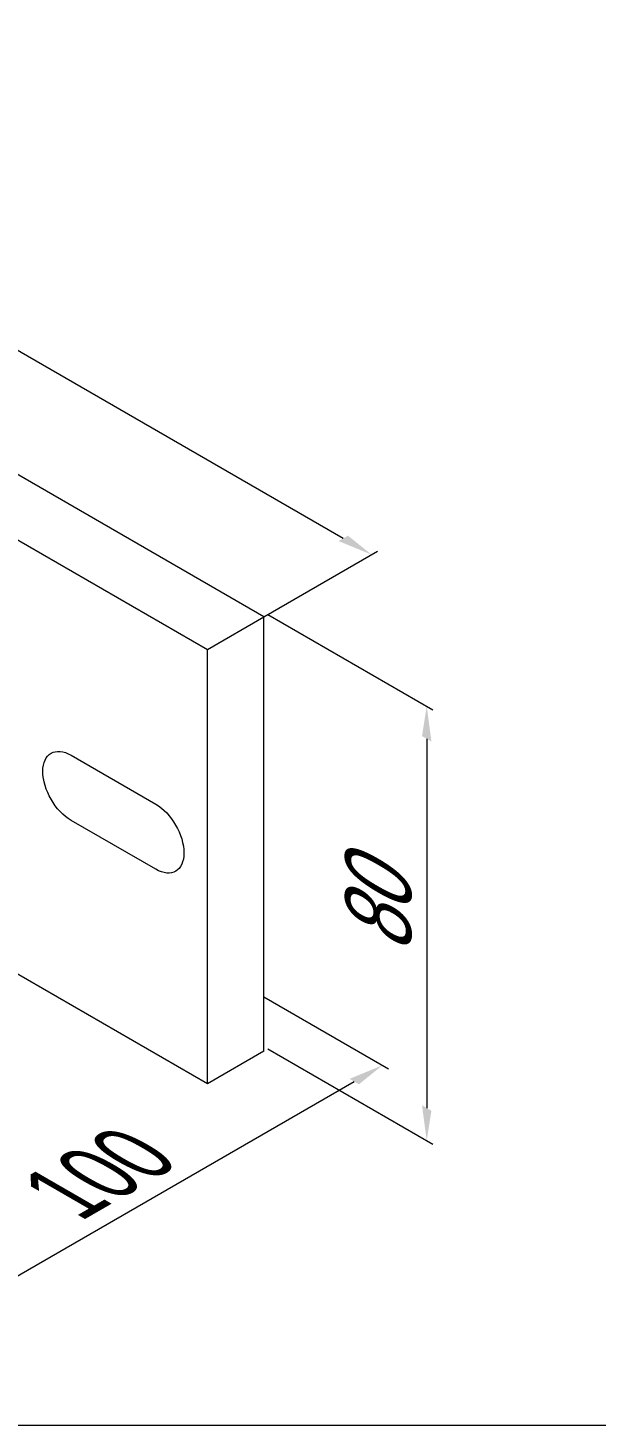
# Model space of a CAD drawing. Extents: x -37 to 4620, y -49 to 348.
# Drawn here: x 1797.04 to 1812.41, y 182.69 to 220.51 of the extents above; entities that cross this region are included whole.
import ezdxf

# ---------------------------------------------------------------- set-up
doc = ezdxf.new("R2010")
doc.units = 0
doc.header["$LTSCALE"] = 5
for name, color, linetype, lineweight in [('4', 160, 'CONTINUOUS', 18), ('PV-B74D0', 7, 'CONTINUOUS', 15), ('Рамки', 1, 'CONTINUOUS', 15)]:
    doc.layers.add(name, color=color, linetype=linetype, lineweight=lineweight)
doc.styles.add('14', font='RUSS.SHX', dxfattribs={"width": 0.7, "height": 14})

msp = doc.modelspace()

# ---------------------------------------------------------------- linework, layer by layer
at = {"layer": '4', "extrusion": (-1.2e-15, 0.816497, 0.57735)}
for p, q in [((1781.643, 220.507, -233.054), (1805.572, 206.692, -213.516)), ((1803.422, 204.569, -210.514), (1806.501, 206.346, -213.028)), ((1803.422, 194.281, -217.789), (1806.796, 192.333, -215.034)), ((1794.667, 185.521, -205.4), (1805.867, 191.987, -214.545))]:
    msp.add_line(p, q, dxfattribs=at)
at = {"layer": '4', "extrusion": (-0.707107, -0.408248, 0.57735)}
for p, q in [((1803.529, 204.631, -210.602), (1807.994, 202.053, -206.956)), ((1807.828, 201.266, -207.715), (1807.828, 191.272, -214.781)), ((1803.529, 192.873, -218.915), (1807.994, 190.295, -215.27))]:
    msp.add_line(p, q, dxfattribs=at)
at = {"layer": '4', "extrusion": (-1.2e-15, 0.816497, 0.57735)}
for points in [[(-1805.699, -293.796, 45.489), (-1805.444, -293.542, 45.489), (-1806.335, -292.905, 45.489)], [(-1805.74, -286.147, 32.889), (-1805.995, -285.892, 32.889), (-1806.631, -286.783, 32.889)]]:
    msp.add_solid(points, dxfattribs=at)
at = {"layer": '4', "extrusion": (-0.707107, -0.408248, 0.57735)}
for points in [[(729.485, 792.289, -1480.419), (729.74, 792.544, -1480.419), (728.849, 793.18, -1480.419)], [(738.14, 783.634, -1480.419), (738.395, 783.889, -1480.419), (739.031, 782.998, -1480.419)]]:
    msp.add_solid(points, dxfattribs=at)
at = {"layer": 'PV-B74D0', "extrusion": (-1.2e-15, 0.816497, 0.57735)}
for p, q in [((1803.422, 204.569, 24.831), (1794.64, 209.639, 24.831)), ((1796.167, 206.994, 24.831), (1801.895, 203.687, 24.831)), ((1801.895, 203.687, 24.831), (1803.422, 204.569, 24.831)), ((1803.422, 192.811, 24.831), (1803.422, 204.569, 24.831)), ((1801.895, 191.929, 24.831), (1801.895, 203.687, 24.831)), ((1798.204, 200.821, 24.831), (1800.495, 199.498, 24.831)), ((1800.495, 197.735, 24.831), (1798.204, 199.057, 24.831)), ((1801.895, 191.929, 24.831), (1796.167, 195.236, 24.831)), ((1803.422, 192.811, 24.831), (1801.895, 191.929, 24.831))]:
    msp.add_line(p, q, dxfattribs=at)
at = {"layer": 'PV-B74D0', "extrusion": (0, -7e-16, -1)}
for centre, major_axis in [((1798.204, 199.939, 24.831), (-0.54, 0.935)), ((1800.495, 198.617, 24.831), (0.54, -0.935))]:
    msp.add_ellipse(centre, major_axis=major_axis, ratio=0.57735, start_param=-2.356194, end_param=0.785398, dxfattribs=at)
at = {"layer": 'Рамки', "linetype": 'Continuous'}
msp.add_line((1700, 182.69), (1864.803, 182.691), dxfattribs=at)

# ---------------------------------------------------------------- texts
at = {"layer": '4', "extrusion": (-0.707107, -0.408248, 0.57735), "insert": (1806.53, 197.019, -212.308), "char_height": 2.52, "attachment_point": 5, "text_direction": (0, 0.816497, 0.57735), "style": '14'}
msp.add_mtext('\\A1;80', dxfattribs=at)
at = {"layer": '4', "extrusion": (-1.2e-15, 0.816497, 0.57735), "insert": (1798.969, 189.504, -211.033), "char_height": 2.52, "attachment_point": 5, "text_direction": (0.707107, 0.408248, -0.57735), "style": '14'}
msp.add_mtext('\\A1;100', dxfattribs=at)

doc.saveas('drawing.dxf')
